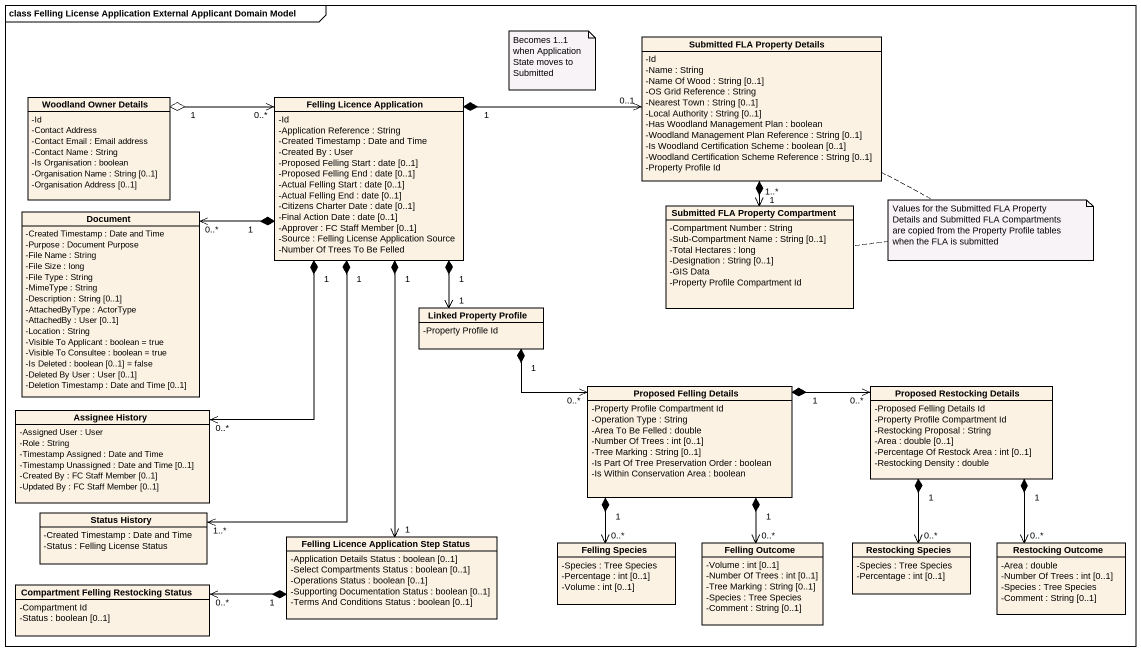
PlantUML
@startuml
mainframe class Felling License Application External Applicant Domain Model
hide circle
hide empty members
skinparam classAttributeIconSize 0
class "Submitted FLA Property Details" as Submitted_FLA_Property {
  -Id
  -Name : String
  -Name Of Wood : String [0..1]
  -OS Grid Reference : String
  -Nearest Town : String [0..1]
  -Local Authority : String [0..1]
  -Has Woodland Management Plan : boolean
  -Woodland Management Plan Reference : String [0..1]
  -Is Woodland Certification Scheme : boolean [0..1]
  -Woodland Certification Scheme Reference : String [0..1]
  -Property Profile Id
}
class "Woodland Owner Details" as Woodland_Owner_Details {
  -Id
  -Contact Address
  -Contact Email : Email address
  -Contact Name : String
  -Is Organisation : boolean
  -Organisation Name : String [0..1]
  -Organisation Address [0..1]
}
class "Felling Licence Application" as Felling_Licence_Application {
  -Id
  -Application Reference : String
  -Created Timestamp : Date and Time
  -Created By : User
  -Proposed Felling Start : date [0..1]
  -Proposed Felling End : date [0..1]
  -Actual Felling Start : date [0..1]
  -Actual Felling End : date [0..1]
  -Citizens Charter Date : date [0..1]
  -Final Action Date : date [0..1]
  -Approver : FC Staff Member [0..1]
  -Source : Felling License Application Source
  -Number Of Trees To Be Felled
}
class Document {
  -Created Timestamp : Date and Time
  -Purpose : Document Purpose
  -File Name : String
  -File Size : long
  -File Type : String
  -MimeType : String
  -Description : String [0..1]
  -AttachedByType : ActorType
  -AttachedBy : User [0..1]
  -Location : String
  -Visible To Applicant : boolean = true
  -Visible To Consultee : boolean = true
  -Is Deleted : boolean [0..1] = false
  -Deleted By User : User [0..1]
  -Deletion Timestamp : Date and Time [0..1]
}
class "Submitted FLA Property Compartment" as Submitted_FLA_Property_2 {
  -Compartment Number : String
  -Sub-Compartment Name : String [0..1]
  -Total Hectares : long
  -Designation : String [0..1]
  -GIS Data
  -Property Profile Compartment Id
}
class "Linked Property Profile" as Linked_Property_Profile {
  -Property Profile Id
}
class "Proposed Felling Details" as Proposed_Felling_Details {
  -Property Profile Compartment Id
  -Operation Type : String
  -Area To Be Felled : double
  -Number Of Trees : int [0..1]
  -Tree Marking : String [0..1]
  -Is Part Of Tree Preservation Order : boolean
  -Is Within Conservation Area : boolean
}
class "Proposed Restocking Details" as Proposed_Restocking_Details {
  -Proposed Felling Details Id
  -Property Profile Compartment Id
  -Restocking Proposal : String
  -Area : double [0..1]
  -Percentage Of Restock Area : int [0..1]
  -Restocking Density : double
}
class "Assignee History" as Assignee_History {
  -Assigned User : User
  -Role : String
  -Timestamp Assigned : Date and Time
  -Timestamp Unassigned : Date and Time [0..1]
  -Created By : FC Staff Member [0..1]
  -Updated By : FC Staff Member [0..1]
}
class "Status History" as Status_History {
  -Created Timestamp : Date and Time
  -Status : Felling License Status
}
class "Felling Licence Application Step Status" as Felling_Licence_Application_2 {
  -Application Details Status : boolean [0..1]
  -Select Compartments Status : boolean [0..1]
  -Operations Status : boolean [0..1]
  -Supporting Documentation Status : boolean [0..1]
  -Terms And Conditions Status : boolean [0..1]
}
class "Felling Species" as Felling_Species {
  -Species : Tree Species
  -Percentage : int [0..1]
  -Volume : int [0..1]
}
class "Felling Outcome" as Felling_Outcome {
  -Volume : int [0..1]
  -Number Of Trees : int [0..1]
  -Tree Marking : String [0..1]
  -Species : Tree Species
  -Comment : String [0..1]
}
class "Restocking Species" as Restocking_Species {
  -Species : Tree Species
  -Percentage : int [0..1]
}
class "Restocking Outcome" as Restocking_Outcome {
  -Area : double
  -Number Of Trees : int [0..1]
  -Species : Tree Species
  -Comment : String [0..1]
}
class "Compartment Felling Restocking Status" as Compartment_Felling {
  -Compartment Id
  -Status : boolean [0..1]
}
Submitted_FLA_Property "1" *--> "1..*" Submitted_FLA_Property_2
Woodland_Owner_Details "1" o-right-> "0..*" Felling_Licence_Application
Felling_Licence_Application "1" *-right-> "0..1" Submitted_FLA_Property
Felling_Licence_Application "1" *-left-> "0..*" Document
Felling_Licence_Application "1" *--> "1" Linked_Property_Profile
Felling_Licence_Application "1" *--> "0..*" Assignee_History
Felling_Licence_Application "1" *--> "1..*" Status_History
Felling_Licence_Application "1" *--> "1" Felling_Licence_Application_2
Linked_Property_Profile "1" *-right-> "0..*" Proposed_Felling_Details
Proposed_Felling_Details "1" *-right-> "0..*" Proposed_Restocking_Details
Proposed_Felling_Details "1" *--> "0..*" Felling_Species
Proposed_Felling_Details "1" *--> "0..*" Felling_Outcome
Proposed_Restocking_Details "1" *--> "0..*" Restocking_Species
Proposed_Restocking_Details "1" *--> "0..*" Restocking_Outcome
Felling_Licence_Application_2 "1" *-left-> "0..*" Compartment_Felling
note as N1
  Becomes 1..1 when Application State moves to Submitted
end note
note as N2
  Values for the Submitted FLA Property Details and Submitted FLA Compartments are copied from the Property Profile tables when the FLA is submitted
end note
N2 .. Submitted_FLA_Property
N2 .. Submitted_FLA_Property_2
@enduml
